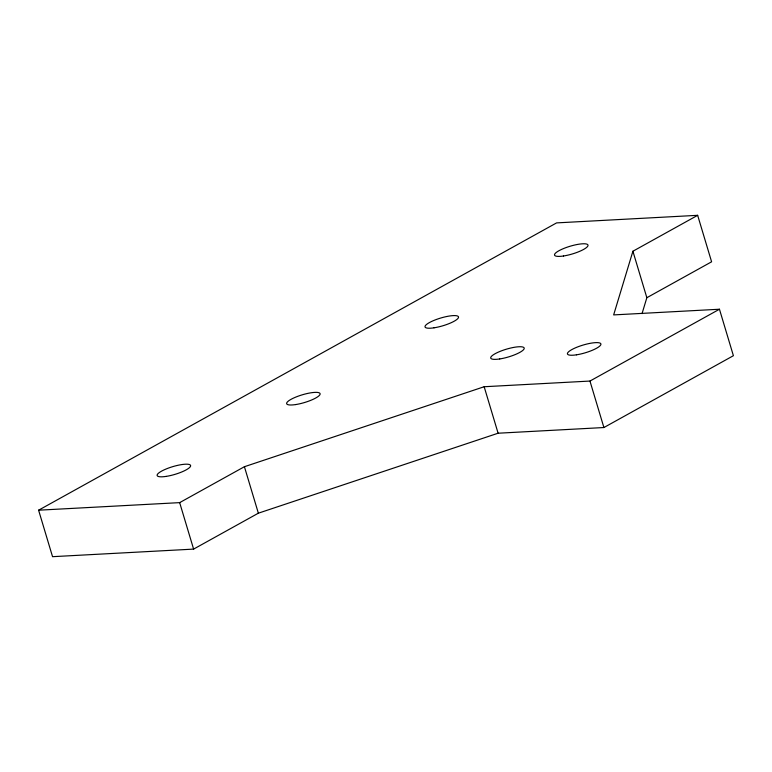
<?xml version="1.0" encoding="UTF-8"?>
<svg xmlns="http://www.w3.org/2000/svg" width="772" height="772" viewBox="0 0 772 772"><rect width="100%" height="100%" fill="white"/><g stroke="black" fill="none" stroke-linecap="round" stroke-linejoin="round"><path stroke-width="1.16" d="M697.656 215.32L632.905 251.238L613.653 314.908L719.456 309.234L733.4 355.709L603.907 427.534L498.104 433.217L258.359 513.187L193.608 549.104L52.544 556.68L38.6 510.196L556.583 222.896L697.656 215.32L711.601 261.805L646.849 297.712L642.034 313.635M38.6 510.196L179.664 502.63L244.415 466.713L484.16 386.733L589.962 381.059L719.456 309.234M632.905 251.238L646.849 297.712M589.962 381.059L603.907 427.534M484.16 386.733L498.104 433.217M244.415 466.713L258.359 513.187M179.664 502.63L193.608 549.104M576.423 354.83A17.447 4.014 -16.7 0 0 600.915 344.022A17.447 4.014 -16.7 0 0 575.188 347.94A17.447 4.014 -16.7 0 0 576.423 354.83M499.725 358.951A17.447 4.014 -16.7 0 0 524.207 348.133A17.447 4.014 -16.7 0 0 498.48 352.061A17.447 4.014 -16.7 0 0 499.725 358.951M563.521 255.986A17.447 4.014 -16.7 0 0 588.013 245.168A17.447 4.014 -16.7 0 0 562.286 249.095A17.447 4.014 -16.7 0 0 563.521 255.986M434.028 327.81A17.447 4.014 -16.7 0 0 458.52 316.993A17.447 4.014 -16.7 0 0 432.783 320.92A17.447 4.014 -16.7 0 0 434.028 327.81M295.628 404.576A17.447 4.014 -16.7 0 0 320.119 393.759A17.447 4.014 -16.7 0 0 294.393 397.686A17.447 4.014 -16.7 0 0 295.628 404.576M166.134 476.401A17.447 4.014 -16.7 0 0 190.616 465.584A17.447 4.014 -16.7 0 0 164.89 469.511A17.447 4.014 -16.7 0 0 166.134 476.401"/></g></svg>
